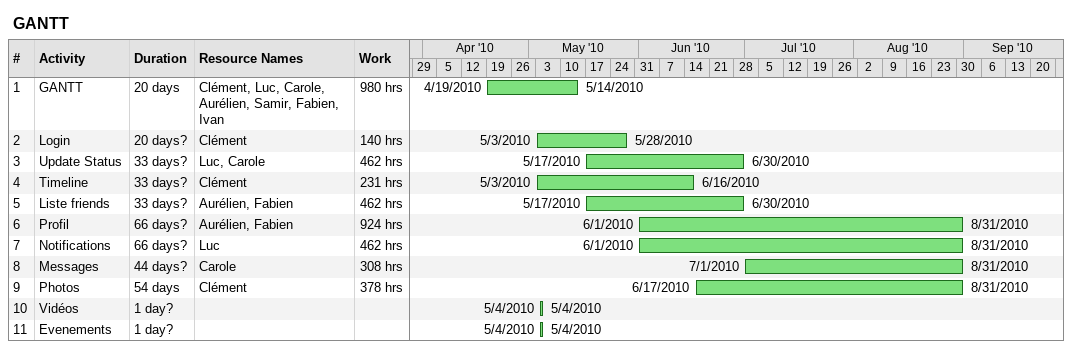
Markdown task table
GANTT

| ID | Task | Duration | Start | Finish | Resources | Work (h) |
|---|---|---|---|---|---|---|
| 1 | GANTT | 20d | 2010-04-19 | 2010-05-14 | Clément, Luc, Carole, Aurélien, Samir, Fabien, Ivan | 980 |
| 2 | Login | 20d? | 2010-05-03 | 2010-05-28 | Clément | 140 |
| 3 | Update Status | 33d? | 2010-05-17 | 2010-06-30 | Luc, Carole | 462 |
| 4 | Timeline | 33d? | 2010-05-03 | 2010-06-16 | Clément | 231 |
| 5 | Liste friends | 33d? | 2010-05-17 | 2010-06-30 | Aurélien, Fabien | 462 |
| 6 | Profil | 66d? | 2010-06-01 | 2010-08-31 | Aurélien, Fabien | 924 |
| 7 | Notifications | 66d? | 2010-06-01 | 2010-08-31 | Luc | 462 |
| 8 | Messages | 44d? | 2010-07-01 | 2010-08-31 | Carole | 308 |
| 9 | Photos | 54d | 2010-06-17 | 2010-08-31 | Clément | 378 |
| 10 | Vidéos | 1d? | 2010-05-04 | 2010-05-04 |  |  |
| 11 | Evenements | 1d? | 2010-05-04 | 2010-05-04 |  |  |
